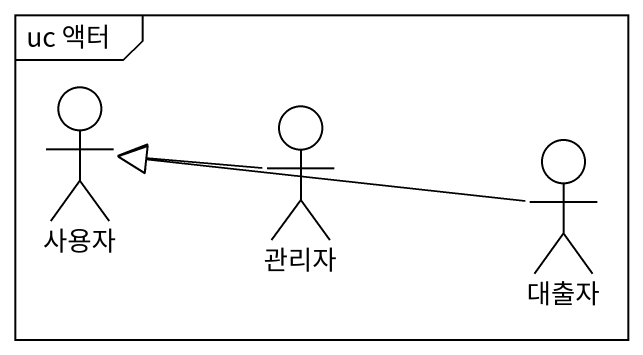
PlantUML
@startuml
mainframe uc 액터
actor 사용자
actor 관리자
actor 대출자
관리자 -left-|> 사용자
대출자 -left-|> 사용자
@enduml
